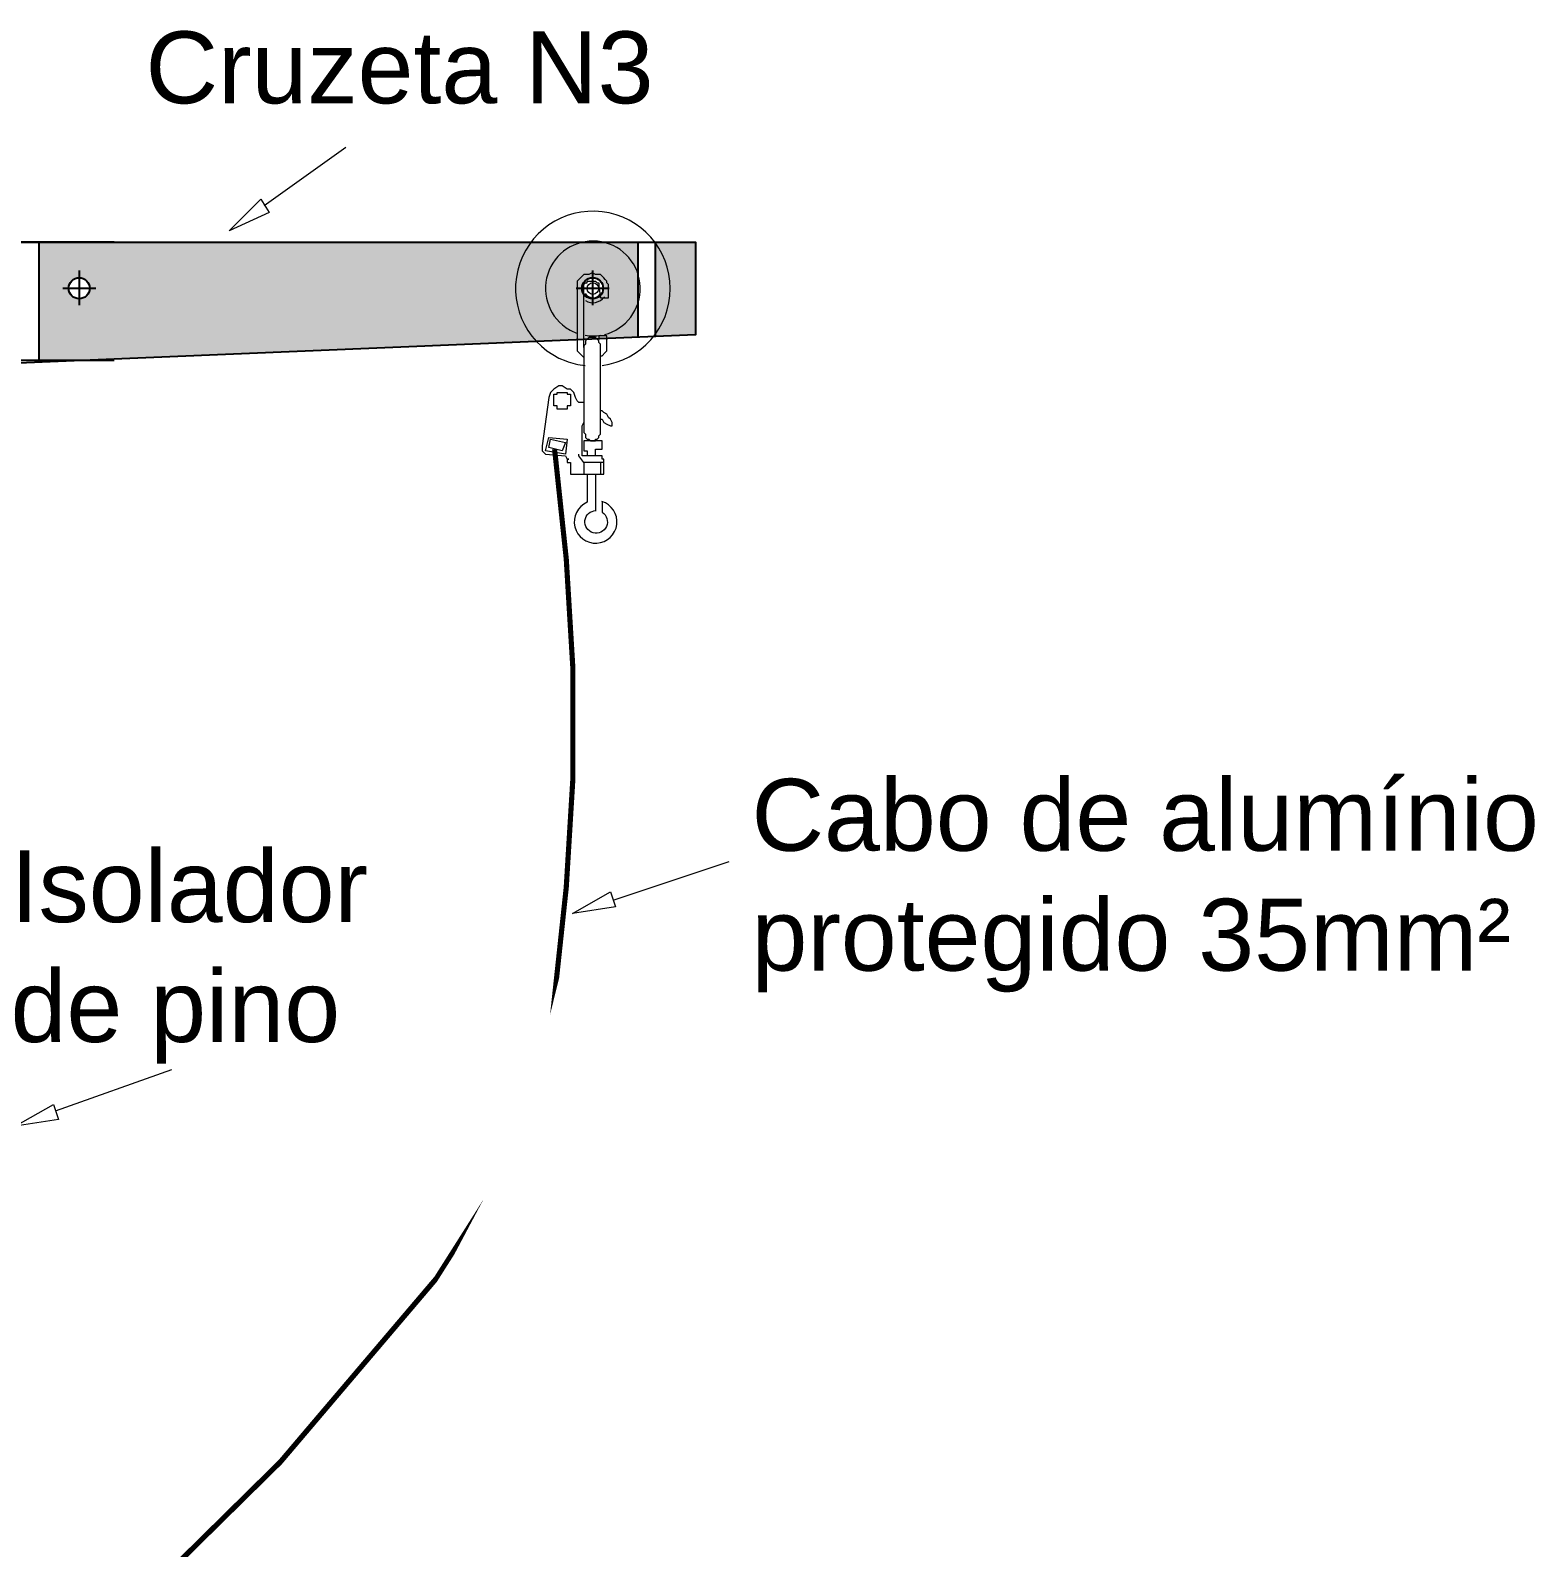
# Model space of a CAD drawing. Header units: millimetres. Extents: x 3949 to 6037, y -1956 to 1273.
# Drawn here: x 4845.2 to 4889.36, y -1455.85 to -1411.32 of the extents above; entities that cross this region are included whole.
import ezdxf

# ---------------------------------------------------------------- set-up
doc = ezdxf.new("R2010")
doc.units = ezdxf.units.MM
doc.layers.add('PADRÃO DE ENTRADA', color=7, linetype='Continuous', lineweight=0)
doc.styles.add('ARIAL', font='arial.ttf')

msp = doc.modelspace()

# ---------------------------------------------------------------- linework, layer by layer
at = {"layer": 'PADRÃO DE ENTRADA', "color": 150, "lineweight": 5, "true_color": 0x007eff}
for points in [[(4854.456, -1414.755), (4852.064, -1416.464)], [(4865.7, -1435.717), (4862.331, -1436.84)], [(4849.345, -1441.82), (4845.927, -1443.04)]]:
    msp.add_lwpolyline(points, dxfattribs=at)
for points in [[(4852.21, -1416.659), (4851.039, -1417.196), (4851.966, -1416.269)], [(4862.38, -1437.035), (4861.111, -1437.231), (4862.233, -1436.596)], [(4846.025, -1443.284), (4844.756, -1443.48), (4845.879, -1442.845)]]:
    msp.add_lwpolyline(points, close=True, dxfattribs=at)
at = {"layer": 'PADRÃO DE ENTRADA', "lineweight": 5}
for points in [[(4861.984, -1421.148, 8.297238), (4860.913, -1421.019, 0.065353), (4861.488, -1421.153)], [(4862.049, -1420.244, 4.629953), (4860.919, -1420.037, 0.069319), (4861.261, -1420.21)], [(4861.54, -1424.337), (4861.54, -1425.167, 5.545079), (4861.977, -1425.142)], [(4861.98, -1425.167), (4861.98, -1425.46, -7.15972), (4861.805, -1425.411)]]:
    msp.add_lwpolyline(points, format="xyb", dxfattribs=at)
at = {"layer": 'PADRÃO DE ENTRADA', "lineweight": 25}
for points in [[(4807.447, -1417.534), (4864.72, -1417.534), (4864.72, -1420.254), (4837.588, -1421.387), (4837.286, -1423.565), (4834.881, -1423.565), (4834.579, -1421.387), (4807.447, -1420.254)], [(4847.661, -1417.534), (4843.052, -1417.534)], [(4845.445, -1417.534), (4845.445, -1421.059)], [(4863.033, -1417.534), (4863.033, -1420.317)], [(4863.537, -1417.534), (4863.537, -1420.304)], [(4846.641, -1419.385), (4846.641, -1418.365)], [(4861.711, -1419.385), (4861.711, -1418.365)], [(4847.119, -1418.894), (4846.15, -1418.894)], [(4862.19, -1418.894), (4861.22, -1418.894)], [(4847.661, -1421.009), (4843.052, -1421.009)]]:
    msp.add_lwpolyline(points, dxfattribs=at)
at = {"layer": 'PADRÃO DE ENTRADA', "lineweight": 5}
for points in [[(4861.443, -1420.627), (4861.443, -1418.772), (4861.492, -1418.723), (4861.54, -1418.723), (4861.54, -1418.674), (4861.589, -1418.674), (4861.638, -1418.674), (4861.687, -1418.674), (4861.736, -1418.674), (4861.785, -1418.674), (4861.833, -1418.723), (4861.882, -1418.723), (4861.882, -1418.772), (4861.882, -1418.821), (4861.931, -1419.162), (4862.175, -1419.162), (4862.175, -1418.772), (4862.126, -1418.723), (4862.126, -1418.674), (4862.077, -1418.625), (4862.029, -1418.577), (4861.98, -1418.528), (4861.931, -1418.479), (4861.833, -1418.479), (4861.785, -1418.479), (4861.687, -1418.43), (4861.589, -1418.479), (4861.54, -1418.479), (4861.443, -1418.479), (4861.394, -1418.528), (4861.345, -1418.577), (4861.296, -1418.625), (4861.248, -1418.674), (4861.248, -1418.723), (4861.248, -1418.772), (4861.248, -1420.627), (4861.248, -1420.676), (4861.248, -1420.725), (4861.296, -1420.774), (4861.345, -1420.822), (4861.394, -1420.871), (4861.443, -1420.92)], [(4861.931, -1420.871), (4861.98, -1420.871), (4862.077, -1420.774), (4862.126, -1420.725), (4862.126, -1420.676), (4862.126, -1420.627), (4862.126, -1420.285), (4861.882, -1420.285), (4861.882, -1420.383)], [(4861.443, -1422.238), (4861.394, -1422.238), (4861.296, -1422.238), (4861.248, -1422.189), (4861.199, -1422.092), (4861.15, -1421.945), (4861.052, -1421.848), (4860.955, -1421.848), (4860.808, -1421.75), (4860.711, -1421.75), (4860.564, -1421.848), (4860.466, -1421.945), (4860.418, -1422.092), (4860.222, -1423.507), (4860.222, -1423.556), (4860.222, -1423.654), (4860.32, -1423.752), (4860.906, -1423.8), (4860.955, -1423.898), (4860.955, -1423.996), (4861.052, -1423.996), (4861.052, -1424.24), (4861.052, -1424.337), (4861.15, -1424.337), (4861.882, -1424.337), (4861.98, -1424.337), (4862.029, -1424.337), (4862.029, -1424.24), (4862.029, -1424.142), (4862.029, -1423.996), (4862.029, -1423.898), (4861.98, -1423.898), (4861.98, -1423.8), (4861.443, -1423.8), (4861.394, -1423.8), (4861.394, -1423.752), (4861.394, -1423.068), (4861.394, -1423.019), (4861.394, -1422.922), (4861.443, -1422.824)], [(4861.052, -1422.092), (4861.052, -1422.092)], [(4861.052, -1422.092), (4861.052, -1422.092)], [(4861.052, -1422.238), (4861.052, -1422.238)], [(4861.052, -1422.238), (4861.052, -1422.238)], [(4861.931, -1422.726), (4861.98, -1422.726), (4862.029, -1422.824), (4862.126, -1422.873), (4862.224, -1422.922), (4862.273, -1422.922), (4862.273, -1422.824), (4862.224, -1422.726), (4862.175, -1422.678), (4862.126, -1422.58), (4862.029, -1422.531), (4861.98, -1422.482), (4861.931, -1422.482)], [(4860.906, -1423.41), (4860.906, -1423.41)], [(4861.785, -1423.8), (4861.785, -1423.605), (4861.98, -1423.605), (4861.98, -1423.361), (4861.443, -1423.361), (4861.443, -1423.654), (4861.54, -1423.654), (4861.54, -1423.8)], [(4860.32, -1423.752), (4860.32, -1423.752)], [(4860.32, -1423.752), (4860.32, -1423.752)], [(4860.808, -1423.654), (4860.808, -1423.654)], [(4860.906, -1423.8), (4860.906, -1423.8)], [(4860.906, -1423.8), (4860.906, -1423.8)], [(4862.029, -1423.996), (4861.443, -1423.996), (4861.296, -1423.8), (4861.296, -1423.752)], [(4861.443, -1423.996), (4861.443, -1424.337)], [(4861.931, -1423.996), (4861.931, -1424.337)], [(4861.052, -1424.24), (4861.052, -1424.24)], [(4861.052, -1424.24), (4861.052, -1424.24)], [(4861.785, -1424.337), (4861.785, -1425.411)]]:
    msp.add_lwpolyline(points, dxfattribs=at)
for points in [[(4861.736, -1420.334), (4861.687, -1420.334), (4861.638, -1420.334), (4861.589, -1420.334), (4861.54, -1420.383), (4861.492, -1420.432), (4861.492, -1420.481), (4861.492, -1420.529), (4861.443, -1420.578), (4861.443, -1420.627), (4861.443, -1423.068), (4861.443, -1423.117), (4861.492, -1423.166), (4861.492, -1423.215), (4861.492, -1423.263), (4861.54, -1423.312), (4861.589, -1423.312), (4861.638, -1423.361), (4861.687, -1423.361), (4861.736, -1423.361), (4861.785, -1423.361), (4861.785, -1423.312), (4861.833, -1423.312), (4861.882, -1423.263), (4861.882, -1423.215), (4861.931, -1423.166), (4861.931, -1423.117), (4861.931, -1423.068), (4861.931, -1420.627), (4861.931, -1420.578), (4861.931, -1420.529), (4861.882, -1420.481), (4861.882, -1420.432), (4861.833, -1420.383), (4861.785, -1420.334)], [(4860.808, -1421.945), (4860.906, -1421.945), (4860.955, -1421.945), (4860.955, -1421.994), (4861.052, -1421.994), (4861.052, -1422.092), (4861.052, -1422.189), (4861.052, -1422.238), (4861.052, -1422.336), (4860.955, -1422.336), (4860.955, -1422.433), (4860.906, -1422.433), (4860.808, -1422.433), (4860.711, -1422.433), (4860.662, -1422.433), (4860.662, -1422.336), (4860.564, -1422.336), (4860.564, -1422.238), (4860.564, -1422.189), (4860.564, -1422.092), (4860.564, -1421.994), (4860.662, -1421.994), (4860.662, -1421.945), (4860.711, -1421.945)], [(4860.418, -1423.263), (4860.955, -1423.312), (4860.906, -1423.752), (4860.32, -1423.654)], [(4860.466, -1423.312), (4860.906, -1423.41), (4860.808, -1423.654), (4860.418, -1423.556)], [(4861.003, -1423.898), (4860.955, -1423.898), (4861.003, -1423.898), (4860.955, -1423.898), (4861.003, -1423.898), (4860.955, -1423.898)], [(4861.003, -1423.898), (4860.955, -1423.898), (4861.003, -1423.898), (4860.955, -1423.898), (4861.003, -1423.898), (4860.955, -1423.898)]]:
    msp.add_lwpolyline(points, close=True, dxfattribs=at)
at = {"layer": 'PADRÃO DE ENTRADA', "color": 1, "lineweight": 0}
msp.add_lwpolyline([(4843.989, -1467.836, 0.151, 0.151, 0), (4844.185, -1466.103, 0.154, 0.154, 0), (4844.575, -1464.395, 0.154, 0.154, 0), (4845.112, -1462.735, 0.135, 0.135, 0), (4845.82, -1461.148, 0.172, 0.172, 0), (4846.675, -1459.61, 0.138, 0.138, 0), (4847.627, -1458.17, 0.154, 0.154, 0), (4852.533, -1453.337, 0.154, 0.154, 0), (4857.098, -1447.967, 0.142, 0.142, 0), (4858.074, -1446.429, 0, 0, 0), (4858.929, -1444.818, 0, 0, 0), (4859.612, -1443.158, 0, 0, 0), (4860.149, -1441.449, 0, 0, 0), (4860.588, -1439.667, 0.151, 0.151, 0), (4860.93, -1436.469, 0.151, 0.151, 0), (4861.125, -1433.272, 0.151, 0.151, 0), (4861.125, -1430.049, 0.151, 0.151, 0), (4860.93, -1426.827, 0.151, 0.151, 0), (4860.588, -1423.605, 0, 0, 0)], format="xyseb", dxfattribs=at)
at = {"layer": 'PADRÃO DE ENTRADA', "lineweight": 25}
for centre in [(4846.633, -1418.886), (4861.704, -1418.886)]:
    msp.add_circle(centre, 0.31, dxfattribs=at)
at = {"layer": 'PADRÃO DE ENTRADA', "lineweight": 5}
msp.add_circle((4861.711, -1418.894), 0.171, dxfattribs=at)
for centre, radius, start, end in [((4861.711, -1418.894), 0.269, 212.268, 329.7299), ((4861.711, -1418.894), 0.415, 237.9997, 324.826), ((4861.711, -1418.893), 1.392, 260.5507, 279.4493)]:
    msp.add_arc(centre, radius, start, end, dxfattribs=at)
at = {"layer": 'PADRÃO DE ENTRADA', "color": 254, "lineweight": 5, "true_color": 0xdbdbdb, "transparency": 33554559}
for points in [[(4845.445, -1417.534), (4845.445, -1418.579), (4863.033, -1418.579)], [(4845.445, -1417.534), (4863.033, -1417.534), (4863.033, -1418.579)], [(4863.537, -1417.534), (4863.537, -1420.254), (4864.72, -1420.254)], [(4863.537, -1417.534), (4864.72, -1417.534), (4864.72, -1420.254)], [(4845.445, -1418.579), (4845.445, -1418.604), (4846.515, -1418.604)], [(4845.445, -1418.579), (4846.641, -1418.579), (4846.515, -1418.604)], [(4845.445, -1418.604), (4845.445, -1418.667), (4846.414, -1418.667)], [(4845.445, -1418.604), (4846.515, -1418.604), (4846.414, -1418.667)], [(4845.445, -1418.667), (4845.445, -1418.768), (4846.351, -1418.768)], [(4845.445, -1418.667), (4846.414, -1418.667), (4846.351, -1418.768)], [(4846.641, -1418.579), (4846.754, -1418.604), (4861.585, -1418.604)], [(4846.641, -1418.579), (4861.711, -1418.579), (4861.585, -1418.604)], [(4846.754, -1418.604), (4846.855, -1418.667), (4861.485, -1418.667)], [(4846.754, -1418.604), (4861.585, -1418.604), (4861.485, -1418.667)], [(4846.855, -1418.667), (4846.918, -1418.768), (4861.422, -1418.768)], [(4846.855, -1418.667), (4861.485, -1418.667), (4861.422, -1418.768)], [(4861.711, -1418.579), (4861.825, -1418.604), (4863.033, -1418.604)], [(4861.711, -1418.579), (4863.033, -1418.579), (4863.033, -1418.604)], [(4861.825, -1418.604), (4861.925, -1418.667), (4863.033, -1418.667)], [(4861.825, -1418.604), (4863.033, -1418.604), (4863.033, -1418.667)], [(4861.925, -1418.667), (4861.988, -1418.768), (4863.033, -1418.768)], [(4861.925, -1418.667), (4863.033, -1418.667), (4863.033, -1418.768)], [(4845.445, -1418.768), (4845.445, -1418.894), (4846.326, -1418.894)], [(4845.445, -1418.768), (4846.351, -1418.768), (4846.326, -1418.894)], [(4845.445, -1418.894), (4845.445, -1419.007), (4846.351, -1419.007)], [(4845.445, -1418.894), (4846.326, -1418.894), (4846.351, -1419.007)], [(4845.445, -1419.007), (4845.445, -1419.108), (4846.414, -1419.108)], [(4845.445, -1419.007), (4846.351, -1419.007), (4846.414, -1419.108)], [(4845.445, -1419.108), (4845.445, -1419.171), (4846.515, -1419.171)], [(4845.445, -1419.108), (4846.414, -1419.108), (4846.515, -1419.171)], [(4846.855, -1419.108), (4846.754, -1419.171), (4861.585, -1419.171)], [(4846.918, -1419.007), (4846.855, -1419.108), (4861.485, -1419.108)], [(4846.855, -1419.108), (4861.485, -1419.108), (4861.585, -1419.171)], [(4846.918, -1418.768), (4846.943, -1418.894), (4861.397, -1418.894)], [(4846.918, -1418.768), (4861.422, -1418.768), (4861.397, -1418.894)], [(4846.943, -1418.894), (4846.918, -1419.007), (4861.422, -1419.007)], [(4846.918, -1419.007), (4861.422, -1419.007), (4861.485, -1419.108)], [(4846.943, -1418.894), (4861.397, -1418.894), (4861.422, -1419.007)], [(4861.925, -1419.108), (4861.825, -1419.171), (4863.033, -1419.171)], [(4861.988, -1419.007), (4861.925, -1419.108), (4863.033, -1419.108)], [(4861.925, -1419.108), (4863.033, -1419.108), (4863.033, -1419.171)], [(4861.988, -1418.768), (4862.013, -1418.894), (4863.033, -1418.894)], [(4861.988, -1418.768), (4863.033, -1418.768), (4863.033, -1418.894)], [(4862.013, -1418.894), (4861.988, -1419.007), (4863.033, -1419.007)], [(4861.988, -1419.007), (4863.033, -1419.007), (4863.033, -1419.108)], [(4862.013, -1418.894), (4863.033, -1418.894), (4863.033, -1419.007)], [(4845.445, -1419.171), (4845.445, -1419.196), (4846.641, -1419.196)], [(4845.445, -1419.171), (4846.515, -1419.171), (4846.641, -1419.196)], [(4845.445, -1419.196), (4845.445, -1420.317), (4863.033, -1420.317)], [(4845.445, -1419.196), (4863.033, -1419.196), (4863.033, -1420.317)], [(4846.754, -1419.171), (4846.641, -1419.196), (4861.711, -1419.196)], [(4846.754, -1419.171), (4861.585, -1419.171), (4861.711, -1419.196)], [(4861.825, -1419.171), (4861.711, -1419.196), (4863.033, -1419.196)], [(4861.825, -1419.171), (4863.033, -1419.171), (4863.033, -1419.196)], [(4845.445, -1420.317), (4863.033, -1420.317), (4845.445, -1421.059)], [(4863.537, -1420.254), (4864.72, -1420.254), (4863.537, -1420.304)]]:
    msp.add_solid(points, dxfattribs=at)

# ---------------------------------------------------------------- texts
at = {"layer": 'PADRÃO DE ENTRADA', "color": 30, "attachment_point": 1, "style": 'ARIAL'}
for s, insert, char_height, width in [('Cruzeta N3', (4848.58, -1411.348), 2.1108, 19.78828), ('Cabo de alumínio protegido 35mm²', (4866.369, -1433.283), 2.11077, 23.56068), ('Isolador de pino', (4844.62, -1435.378), 2.11077, 12.61438)]:
    msp.add_mtext(s, dxfattribs=dict(at, insert=insert, char_height=char_height, width=width))

doc.saveas('drawing.dxf')
